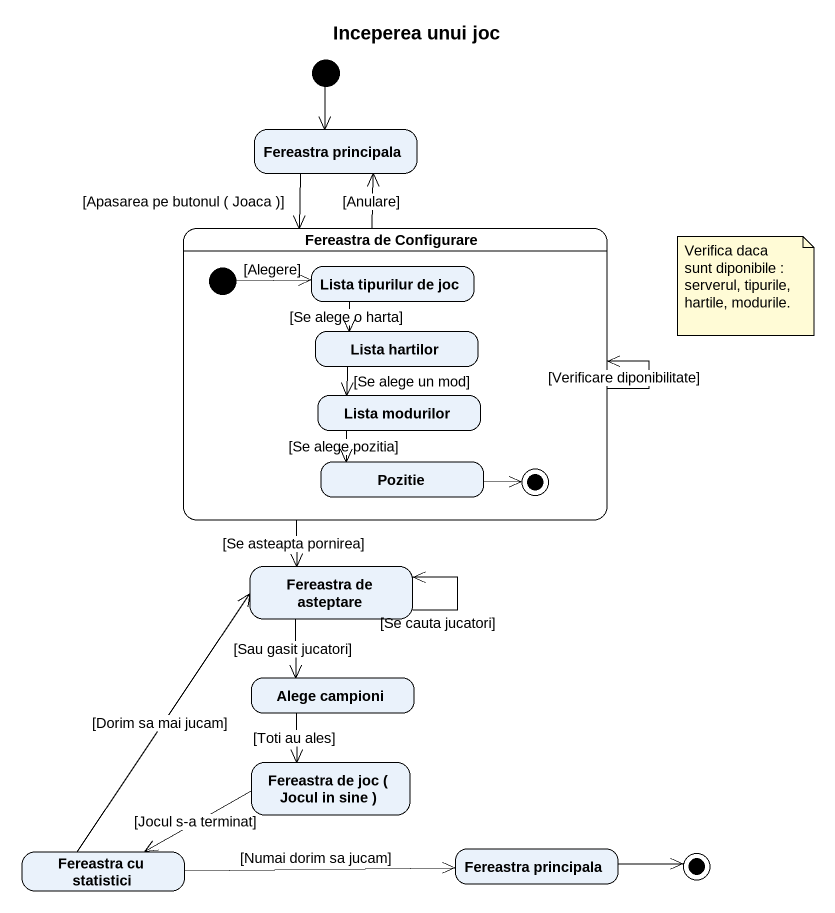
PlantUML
@startuml
title Inceperea unui joc
hide empty description
state "Fereastra principala" as Fereastra_principala
state "Fereastra de Configurare" as Fereastra_de_Configurare {
  state "Lista tipurilur de joc" as Lista_tipurilur_de_joc
  state "Lista hartilor" as Lista_hartilor
  state "Lista modurilor" as Lista_modurilor
  state Pozitie
  [*] -right-> Lista_tipurilur_de_joc : [Alegere]
  Pozitie -right-> [*]
}
state "Fereastra de asteptare" as Fereastra_de_asteptare
state "Alege campioni" as Alege_campioni
state "Fereastra de joc ( Jocul in sine )" as Fereastra_de_joc_Jocul_in
state "Fereastra principala" as Fereastra_principala_2
state "Fereastra cu statistici" as Fereastra_cu_statistici
[*] --> Fereastra_principala
Fereastra_principala --> Fereastra_de_Configurare : [Apasarea pe butonul ( Joaca )]
Fereastra_de_Configurare -up-> Fereastra_principala : [Anulare]
Fereastra_de_Configurare --> Fereastra_de_Configurare : [Verificare diponibilitate]
Fereastra_de_Configurare --> Fereastra_de_asteptare : [Se asteapta pornirea]
Lista_tipurilur_de_joc --> Lista_hartilor : [Se alege o harta]
Lista_hartilor --> Lista_modurilor : [Se alege un mod]
Lista_modurilor --> Pozitie : [Se alege pozitia]
Fereastra_de_asteptare --> Fereastra_de_asteptare : [Se cauta jucatori]
Fereastra_de_asteptare --> Alege_campioni : [Sau gasit jucatori]
Alege_campioni --> Fereastra_de_joc_Jocul_in : [Toti au ales]
Fereastra_de_joc_Jocul_in -left-> Fereastra_cu_statistici : [Jocul s-a terminat]
Fereastra_cu_statistici -up-> Fereastra_de_asteptare : [Dorim sa mai jucam]
Fereastra_cu_statistici -right-> Fereastra_principala_2 : [Numai dorim sa jucam]
Fereastra_principala_2 -right-> [*]
note as N1
  Verifica daca sunt diponibile :
  serverul, tipurile, hartile, modurile.
end note
@enduml
